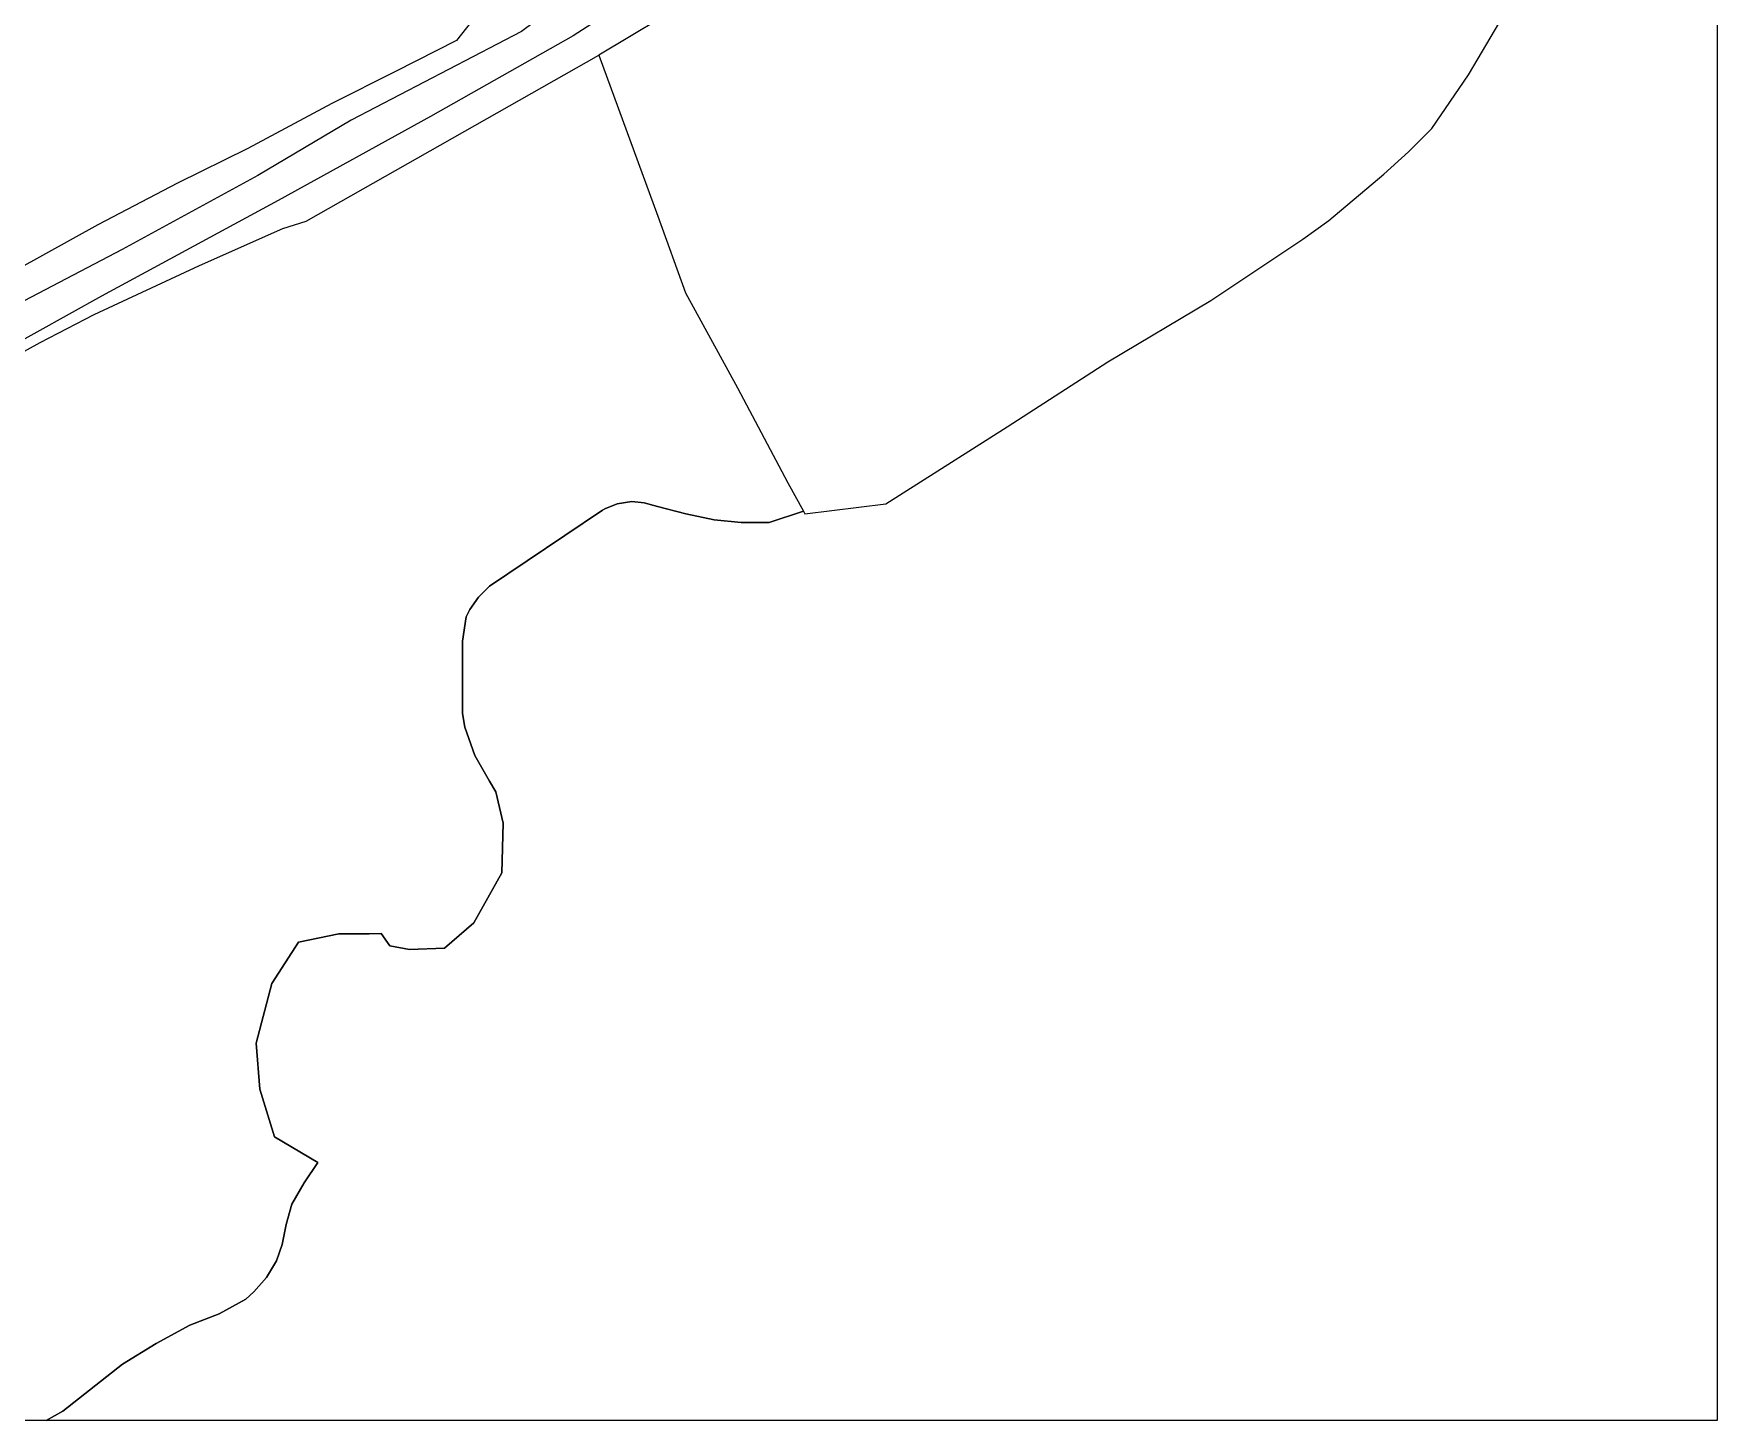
# Model space of a CAD drawing. Header units: metres. Extents: x 230335 to 230730, y 242537 to 242792.
# Drawn here: x 230523.8 to 230661, y 242537 to 242650.1 of the extents above; entities that cross this region are included whole.
import ezdxf

# ---------------------------------------------------------------- set-up
doc = ezdxf.new("R2010")
doc.units = ezdxf.units.M
doc.linetypes.add('GDI_SOLID_1250_0', pattern=[0])
doc.layers.add('0 Meta ... Border', color=178, linetype='Continuous', lineweight=25, true_color=0x000000)
doc.layers.add('Boundary', color=96, linetype='Continuous', lineweight=25, true_color=0x008000)
doc.layers.add('Road or track', color=140, linetype='Continuous', true_color=0x00bfff)

msp = doc.modelspace()

# ---------------------------------------------------------------- linework, layer by layer
at = {"layer": '0 Meta ... Border'}
msp.add_lwpolyline([(230335, 242537), (230335, 242792), (230661, 242792), (230661, 242537), (230335, 242537)], dxfattribs=at)
at = {"layer": 'Boundary', "linetype": 'GDI_SOLID_1250_0'}
for points in [[(230598.84, 242684.45), (230596.94, 242683.63), (230592.75, 242676.05), (230590.18, 242671.23), (230587.42, 242666.5), (230585.33, 242663.17), (230583.03, 242659.81), (230579.69, 242655.47), (230577.47, 242652.9), (230569.83, 242648.3)], [(230586.51, 242611.12), (230586.62, 242610.92), (230593.22, 242611.72), (230603.12, 242618.02), (230611.32, 242623.32), (230619.72, 242628.32), (230627.22, 242633.32), (230629.32, 242634.82), (230633.82, 242638.62), (230635.82, 242640.42), (230637.72, 242642.32), (230640.72, 242646.72), (230643.62, 242651.62), (230645.02, 242654.22), (230646.32, 242656.92), (230647.92, 242659.12)], [(230570.43, 242658.08), (230561.7, 242653.94), (230558.22, 242649.5), (230553.26, 242646.97), (230548.07, 242644.37), (230541.21, 242640.69), (230535.48, 242637.87), (230528.98, 242634.47), (230522.48, 242630.87), (230509.28, 242622.77), (230498.38, 242615.67), (230489.18, 242609.17), (230486.78, 242607.47)], [(230661, 242651.83), (230661, 242537), (230524.79, 242537)], [(230524.79, 242537), (230526.13, 242537.74), (230531.01, 242541.58), (230533.76, 242543.27), (230536.49, 242544.77), (230538.87, 242545.69), (230541.05, 242546.89), (230541.7, 242547.47), (230542.73, 242548.64), (230543.56, 242550), (230544.01, 242551.35), (230544.35, 242552.98), (230544.8, 242554.62), (230545.81, 242556.36), (230546.92, 242558.02), (230543.38, 242560.12), (230542.19, 242563.99), (230541.89, 242567.76), (230543.18, 242572.62), (230545.36, 242575.99), (230548.64, 242576.68), (230551.11, 242576.68), (230552.1, 242576.69), (230552.8, 242575.68), (230554.39, 242575.39), (230557.26, 242575.49), (230559.64, 242577.57), (230561.92, 242581.63), (230562.02, 242585.7), (230561.44, 242588.25), (230560.92, 242589.12), (230559.72, 242591.22), (230558.92, 242593.52), (230558.72, 242594.62), (230558.72, 242600.52), (230559.02, 242602.52), (230559.32, 242603.12), (230560.02, 242604.12), (230560.92, 242605.02), (230570.12, 242611.22), (230570.32, 242611.32), (230571.32, 242611.72), (230572.52, 242611.92), (230573.52, 242611.82), (230574.62, 242611.52), (230576.92, 242610.92), (230579.22, 242610.42), (230581.42, 242610.22), (230583.72, 242610.22), (230586.51, 242611.12), (230586.62, 242610.92), (230593.22, 242611.72), (230603.12, 242618.02), (230611.32, 242623.32), (230619.72, 242628.32), (230627.22, 242633.32), (230629.32, 242634.82), (230633.82, 242638.62), (230635.82, 242640.42), (230637.72, 242642.32), (230640.72, 242646.72), (230643.62, 242651.62)], [(230436.88, 242571.47), (230444.88, 242575.07), (230457.68, 242580.87), (230461.88, 242582.87), (230469.28, 242586.97), (230473.48, 242589.47), (230477.68, 242592.07), (230481.48, 242594.67), (230485.18, 242597.37), (230491.68, 242602.67), (230499.58, 242608.67), (230504.28, 242612.17), (230509.08, 242615.57), (230514.38, 242619.17), (230519.88, 242622.47), (230524.28, 242624.87), (230528.68, 242627.17), (230537.28, 242631.17), (230544.08, 242634.17), (230545.98, 242634.77), (230569.83, 242648.3)], [(230519.88, 242622.47), (230524.28, 242624.87), (230528.68, 242627.17), (230537.28, 242631.17), (230544.08, 242634.17), (230545.98, 242634.77), (230569.83, 242648.3), (230574.64, 242635.18), (230576.89, 242628.92), (230581.12, 242621.18), (230585.24, 242613.45), (230586.51, 242611.12), (230583.72, 242610.22), (230581.42, 242610.22), (230579.22, 242610.42), (230576.92, 242610.92), (230574.62, 242611.52), (230573.52, 242611.82), (230572.52, 242611.92), (230571.32, 242611.72), (230570.32, 242611.32), (230570.12, 242611.22), (230560.92, 242605.02), (230560.02, 242604.12), (230559.32, 242603.12), (230559.02, 242602.52), (230558.72, 242600.52), (230558.72, 242594.62), (230558.92, 242593.52), (230559.72, 242591.22), (230560.92, 242589.12), (230561.44, 242588.25), (230562.02, 242585.7), (230561.92, 242581.63), (230559.64, 242577.57), (230557.26, 242575.49), (230554.39, 242575.39), (230552.8, 242575.68), (230552.1, 242576.69), (230551.11, 242576.68), (230548.64, 242576.68), (230545.36, 242575.99), (230543.18, 242572.62), (230541.89, 242567.76), (230542.19, 242563.99), (230543.38, 242560.12), (230546.92, 242558.02), (230545.81, 242556.36), (230544.8, 242554.62), (230544.35, 242552.98), (230544.01, 242551.35), (230543.56, 242550), (230542.73, 242548.64), (230541.7, 242547.47), (230541.05, 242546.89), (230538.87, 242545.69), (230536.49, 242544.77), (230533.76, 242543.27), (230531.01, 242541.58), (230526.13, 242537.74), (230524.79, 242537), (230496.59, 242537)], [(230569.83, 242648.3), (230574.64, 242635.18), (230576.89, 242628.92), (230581.12, 242621.18), (230585.24, 242613.45), (230586.51, 242611.12)], [(230586.51, 242611.12), (230583.72, 242610.22), (230581.42, 242610.22), (230579.22, 242610.42), (230576.92, 242610.92), (230574.62, 242611.52), (230573.52, 242611.82), (230572.52, 242611.92), (230571.32, 242611.72), (230570.32, 242611.32), (230570.12, 242611.22), (230560.92, 242605.02), (230560.02, 242604.12), (230559.32, 242603.12), (230559.02, 242602.52), (230558.72, 242600.52), (230558.72, 242594.62), (230558.92, 242593.52), (230559.72, 242591.22), (230560.92, 242589.12), (230561.44, 242588.25), (230562.02, 242585.7), (230561.92, 242581.63), (230559.64, 242577.57), (230557.26, 242575.49), (230554.39, 242575.39), (230552.8, 242575.68), (230552.1, 242576.69), (230551.11, 242576.68), (230548.64, 242576.68), (230545.36, 242575.99), (230543.18, 242572.62), (230541.89, 242567.76), (230542.19, 242563.99), (230543.38, 242560.12), (230546.92, 242558.02), (230545.81, 242556.36), (230544.8, 242554.62), (230544.35, 242552.98), (230544.01, 242551.35), (230543.56, 242550), (230542.73, 242548.64), (230541.7, 242547.47), (230541.05, 242546.89), (230538.87, 242545.69), (230536.49, 242544.77), (230533.76, 242543.27), (230531.01, 242541.58), (230526.13, 242537.74), (230524.79, 242537)]]:
    msp.add_lwpolyline(points, dxfattribs=at)
at = {"layer": 'Road or track', "linetype": 'GDI_SOLID_1250_0'}
for points in [[(230587.35, 242676.82), (230586.37, 242673.86), (230584.14, 242670.24), (230581.97, 242666.95), (230579.13, 242663.58), (230576.63, 242660.58), (230574.23, 242658.28), (230568.93, 242654.28), (230563.53, 242650.23), (230549.64, 242643.01), (230542.04, 242638.5), (230530.98, 242632.47), (230522.98, 242628.27)], [(230571.63, 242652.38), (230567.73, 242649.88), (230556.1, 242643.32), (230543.68, 242636.47), (230529.28, 242628.67), (230521.38, 242624.27)]]:
    msp.add_lwpolyline(points, dxfattribs=at)

doc.saveas('drawing.dxf')
